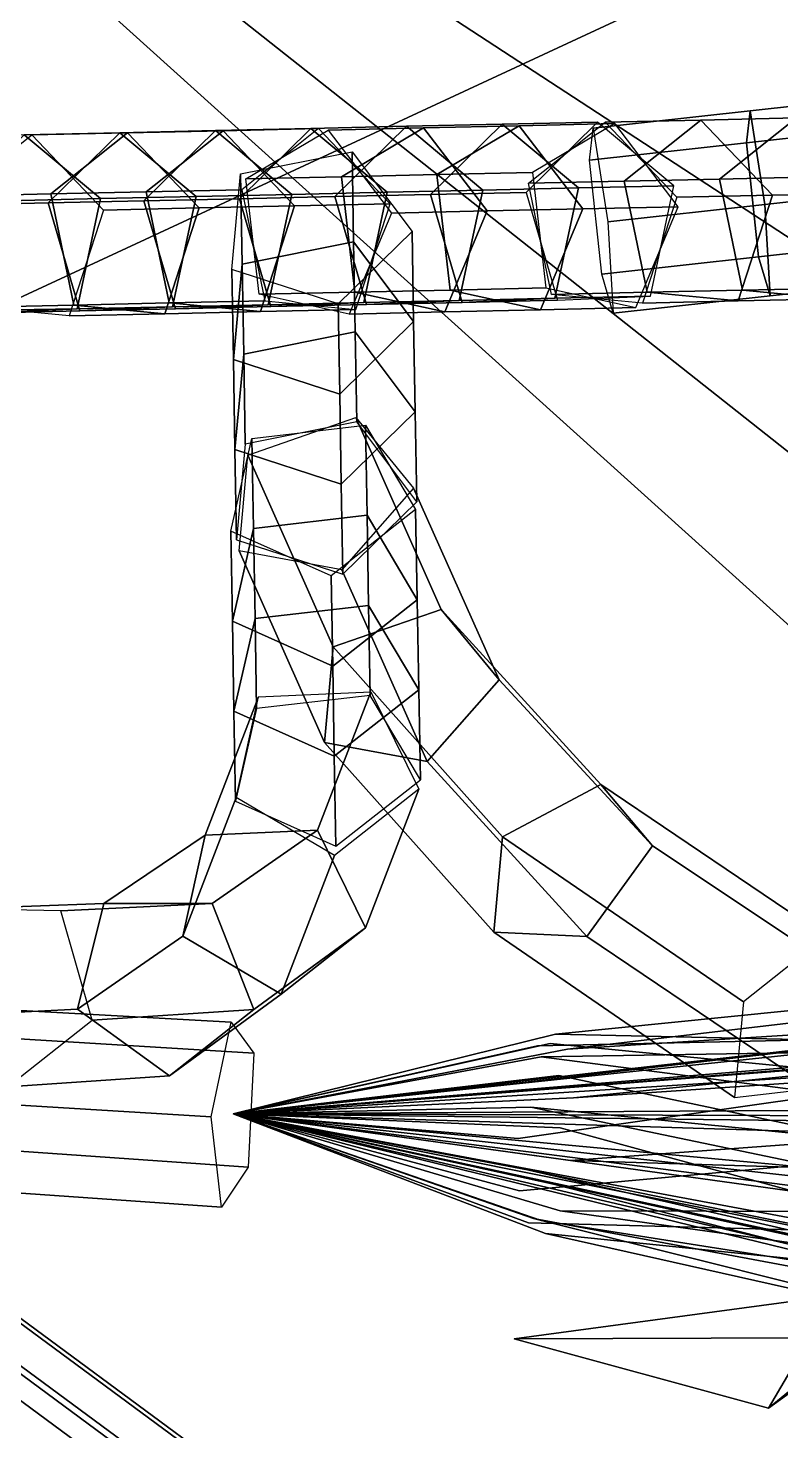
# Model space of a CAD drawing. Header units: metres. Extents: x -544 to 542, y -646 to 594.
# Drawn here: x 76.22 to 97.67, y -162.81 to -122.81 of the extents above; entities that cross this region are included whole.
import ezdxf

# ---------------------------------------------------------------- set-up
doc = ezdxf.new("R2010")
doc.units = ezdxf.units.M

msp = doc.modelspace()

# ---------------------------------------------------------------- linework, layer by layer
at = {"layer": 'Newplan_1InfInt', "color": 3}
for points in [[(96.7941, -125.168, 213.9276), (101.265, -124.6745, 214.2249), (101.1576, -125.5898, 217.3582), (96.6868, -126.0832, 217.061)], [(97.2108, -127.8384, 212.0939), (101.6816, -127.345, 212.3912), (101.265, -124.6745, 214.2249), (96.7941, -125.168, 213.9276)], [(92.3233, -125.6614, 213.6304), (96.7941, -125.168, 213.9276), (96.6868, -126.0832, 217.061), (92.216, -126.5766, 216.7637)], [(92.74, -128.3318, 211.7967), (97.2108, -127.8384, 212.0939), (96.7941, -125.168, 213.9276), (92.3233, -125.6614, 213.6304)], [(84.2784, -125.67, 203.8315), (87.00162, -125.6093, 207.4232), (84.9635, -127.6143, 209.0023), (82.2403, -127.675, 205.4106)], [(86.4548, -127.4888, 202.2121), (89.178, -127.4281, 205.8038), (87.00162, -125.6093, 207.4232), (84.2784, -125.67, 203.8315)], [(87.00162, -125.6093, 207.4232), (89.7247, -125.5486, 211.0149), (87.6867, -127.5536, 212.594), (84.9635, -127.6143, 209.0023)], [(87.4903, -125.6555, 207.0534), (90.2134, -125.5948, 210.6451), (87.8702, -126.9863, 212.4452), (85.147, -127.047, 208.8535)], [(89.178, -127.4281, 205.8038), (91.9011, -127.3674, 209.3955), (89.7247, -125.5486, 211.0149), (87.00162, -125.6093, 207.4232)], [(89.301, -128.0244, 205.7206), (92.02425, -127.9637, 209.3123), (90.2134, -125.5948, 210.6451), (87.4903, -125.6555, 207.0534)], [(89.7247, -125.5486, 211.0149), (92.4479, -125.4879, 214.6066), (90.4098, -127.4929, 216.1857), (87.6867, -127.5536, 212.594)], [(90.2134, -125.5948, 210.6451), (92.9366, -125.5341, 214.2368), (90.5934, -126.9256, 216.0369), (87.8702, -126.9863, 212.4452)], [(91.9011, -127.3674, 209.3955), (94.6243, -127.3067, 212.9872), (92.4479, -125.4879, 214.6066), (89.7247, -125.5486, 211.0149)], [(92.02425, -127.9637, 209.3123), (94.7474, -127.903, 212.904), (92.9366, -125.5341, 214.2368), (90.2134, -125.5948, 210.6451)], [(92.6659, -125.4917, 214.4413), (95.3891, -125.431, 218.0331), (93.2022, -127.1737, 219.7206), (90.479, -127.2344, 216.1289)], [(94.7056, -127.634, 212.9311), (97.4288, -127.5733, 216.5228), (95.3891, -125.431, 218.0331), (92.6659, -125.4917, 214.4413)], [(95.3891, -125.431, 218.0331), (98.1123, -125.3703, 221.6248), (95.9253, -127.113, 223.3123), (93.2022, -127.1737, 219.7206)], [(97.4288, -127.5733, 216.5228), (100.152, -127.5126, 220.1145), (98.1123, -125.3703, 221.6248), (95.3891, -125.431, 218.0331)], [(98.1123, -125.3703, 221.6248), (100.8355, -125.3096, 225.2165), (98.6485, -127.0523, 226.904), (95.9253, -127.113, 223.3123)], [(96.6868, -126.0832, 217.061), (101.1576, -125.5898, 217.3582), (101.5069, -128.8344, 217.4903), (97.03616, -129.3279, 217.1931)], [(76.1089, -125.8521, 193.0563), (78.8321, -125.7914, 196.648), (76.794, -127.7964, 198.2272), (74.07088, -127.8571, 194.6355)], [(76.3269, -125.8559, 192.8911), (79.05013, -125.7952, 196.4828), (76.8632, -127.5378, 198.1703), (74.14, -127.5985, 194.5786)], [(78.2853, -127.6709, 191.437), (81.00852, -127.6102, 195.0287), (78.8321, -125.7914, 196.648), (76.1089, -125.8521, 193.0563)], [(78.3666, -127.9982, 191.3808), (81.08984, -127.9375, 194.9725), (79.05013, -125.7952, 196.4828), (76.3269, -125.8559, 192.8911)], [(78.8321, -125.7914, 196.648), (81.5552, -125.7307, 200.2397), (79.5172, -127.7357, 201.8189), (76.794, -127.7964, 198.2272)], [(79.05013, -125.7952, 196.4828), (81.7732, -125.7345, 200.0745), (79.5863, -127.4771, 201.7621), (76.8632, -127.5378, 198.1703)], [(81.00852, -127.6102, 195.0287), (83.7316, -127.5495, 198.6204), (81.5552, -125.7307, 200.2397), (78.8321, -125.7914, 196.648)], [(81.08984, -127.9375, 194.9725), (83.813, -127.8768, 198.5643), (81.7732, -125.7345, 200.0745), (79.05013, -125.7952, 196.4828)], [(81.5552, -125.7307, 200.2397), (84.2784, -125.67, 203.8315), (82.2403, -127.675, 205.4106), (79.5172, -127.7357, 201.8189)], [(81.7732, -125.7345, 200.0745), (84.4964, -125.6738, 203.6662), (82.3095, -127.4165, 205.3538), (79.5863, -127.4771, 201.7621)], [(83.7316, -127.5495, 198.6204), (86.4548, -127.4888, 202.2121), (84.2784, -125.67, 203.8315), (81.5552, -125.7307, 200.2397)], [(83.813, -127.8768, 198.5643), (86.5361, -127.8161, 202.156), (84.4964, -125.6738, 203.6662), (81.7732, -125.7345, 200.0745)], [(84.7671, -125.7162, 203.4617), (87.4903, -125.6555, 207.0534), (85.147, -127.047, 208.8535), (82.4239, -127.1077, 205.2618)], [(86.5779, -128.0851, 202.1289), (89.301, -128.0244, 205.7206), (87.4903, -125.6555, 207.0534), (84.7671, -125.7162, 203.4617)], [(85.4494, -126.3342, 205.2599), (85.4948, -128.9025, 208.9642), (82.3162, -129.5373, 208.5629), (82.2709, -126.9691, 204.8586)], [(87.1589, -128.6114, 203.6602), (87.2043, -131.1797, 207.3644), (85.4948, -128.9025, 208.9642), (85.4494, -126.3342, 205.2599)], [(92.216, -126.5766, 216.7637), (96.6868, -126.0832, 217.061), (97.03616, -129.3279, 217.1931), (92.5653, -129.8213, 216.8958)], [(82.2709, -126.9691, 204.8586), (82.3162, -129.5373, 208.5629), (82.06747, -132.2605, 206.6779), (82.02213, -129.6923, 202.9736)], [(82.4239, -127.1077, 205.2618), (85.147, -127.047, 208.8535), (85.5257, -130.3385, 208.6221), (82.8025, -130.3992, 205.0304)], [(85.147, -127.047, 208.8535), (87.8702, -126.9863, 212.4452), (88.2489, -130.2778, 212.2138), (85.5257, -130.3385, 208.6221)], [(87.8702, -126.9863, 212.4452), (90.5934, -126.9256, 216.0369), (90.972, -130.2171, 215.8055), (88.2489, -130.2778, 212.2138)], [(90.479, -127.2344, 216.1289), (93.2022, -127.1737, 219.7206), (93.8562, -130.3428, 219.2783), (91.133, -130.4035, 215.6866)], [(93.2022, -127.1737, 219.7206), (95.9253, -127.113, 223.3123), (96.5793, -130.2822, 222.87), (93.8562, -130.3428, 219.2783)], [(95.9253, -127.113, 223.3123), (98.6485, -127.0523, 226.904), (99.3025, -130.2215, 226.4617), (96.5793, -130.2822, 222.87)], [(74.14, -127.5985, 194.5786), (76.8632, -127.5378, 198.1703), (77.5172, -130.707, 197.7281), (74.794, -130.7677, 194.1364)], [(76.8632, -127.5378, 198.1703), (79.5863, -127.4771, 201.7621), (80.2403, -130.6463, 201.3198), (77.5172, -130.707, 197.7281)], [(77.6126, -130.817, 192.0001), (80.3358, -130.7563, 195.5918), (81.00852, -127.6102, 195.0287), (78.2853, -127.6709, 191.437)], [(79.5863, -127.4771, 201.7621), (82.3095, -127.4165, 205.3538), (82.9635, -130.5856, 204.9115), (80.2403, -130.6463, 201.3198)], [(80.3358, -130.7563, 195.5918), (83.05901, -130.6956, 199.1835), (83.7316, -127.5495, 198.6204), (81.00852, -127.6102, 195.0287)], [(83.05901, -130.6956, 199.1835), (85.7821, -130.6349, 202.7753), (86.4548, -127.4888, 202.2121), (83.7316, -127.5495, 198.6204)], [(84.9635, -127.6143, 209.0023), (87.6867, -127.5536, 212.594), (88.5845, -130.6302, 211.9653), (85.8613, -130.6909, 208.3736)], [(85.7821, -130.6349, 202.7753), (88.5053, -130.5742, 206.367), (89.178, -127.4281, 205.8038), (86.4548, -127.4888, 202.2121)], [(87.6867, -127.5536, 212.594), (90.4098, -127.4929, 216.1857), (91.3076, -130.5695, 215.557), (88.5845, -130.6302, 211.9653)], [(88.5053, -130.5742, 206.367), (91.2285, -130.5135, 209.9587), (91.9011, -127.3674, 209.3955), (89.178, -127.4281, 205.8038)], [(91.2285, -130.5135, 209.9587), (93.9516, -130.4528, 213.5504), (94.6243, -127.3067, 212.9872), (91.9011, -127.3674, 209.3955)], [(93.7302, -130.6492, 213.7216), (96.4534, -130.5885, 217.3133), (97.4288, -127.5733, 216.5228), (94.7056, -127.634, 212.9311)], [(96.4534, -130.5885, 217.3133), (99.1766, -130.5278, 220.905), (100.152, -127.5126, 220.1145), (97.4288, -127.5733, 216.5228)], [(97.3626, -130.4482, 214.1426), (101.8334, -129.9548, 214.4398), (101.6816, -127.345, 212.3912), (97.2108, -127.8384, 212.0939)], [(74.07088, -127.8571, 194.6355), (76.794, -127.7964, 198.2272), (77.6918, -130.873, 197.5985), (74.9686, -130.9337, 194.0068)], [(76.794, -127.7964, 198.2272), (79.5172, -127.7357, 201.8189), (80.415, -130.8123, 201.1902), (77.6918, -130.873, 197.5985)], [(77.3912, -131.0134, 192.1713), (80.1144, -130.9527, 195.763), (81.08984, -127.9375, 194.9725), (78.3666, -127.9982, 191.3808)], [(79.5172, -127.7357, 201.8189), (82.2403, -127.675, 205.4106), (83.1381, -130.7516, 204.7819), (80.415, -130.8123, 201.1902)], [(80.1144, -130.9527, 195.763), (82.8376, -130.892, 199.3547), (83.813, -127.8768, 198.5643), (81.08984, -127.9375, 194.9725)], [(82.2403, -127.675, 205.4106), (84.9635, -127.6143, 209.0023), (85.8613, -130.6909, 208.3736), (83.1381, -130.7516, 204.7819)], [(82.8376, -130.892, 199.3547), (85.5607, -130.8313, 202.9464), (86.5361, -127.8161, 202.156), (83.813, -127.8768, 198.5643)], [(88.09386, -130.9021, 206.6845), (90.817, -130.8414, 210.2762), (92.02425, -127.9637, 209.3123), (89.301, -128.0244, 205.7206)], [(90.817, -130.8414, 210.2762), (93.5402, -130.7807, 213.8679), (94.7474, -127.903, 212.904), (92.02425, -127.9637, 209.3123)], [(92.8918, -130.9416, 213.8454), (97.3626, -130.4482, 214.1426), (97.2108, -127.8384, 212.0939), (92.74, -128.3318, 211.7967)], [(85.3707, -130.9628, 203.0928), (88.09386, -130.9021, 206.6845), (89.301, -128.0244, 205.7206), (86.5779, -128.0851, 202.1289)], [(85.0529, -130.6749, 202.2553), (85.09824, -133.2431, 205.9596), (87.2043, -131.1797, 207.3644), (87.1589, -128.6114, 203.6602)], [(85.4948, -128.9025, 208.9642), (85.5401, -131.4707, 212.6685), (82.3615, -132.1056, 212.2672), (82.3162, -129.5373, 208.5629)], [(87.2043, -131.1797, 207.3644), (87.2496, -133.7479, 211.0687), (85.5401, -131.4707, 212.6685), (85.4948, -128.9025, 208.9642)], [(97.03616, -129.3279, 217.1931), (101.5069, -128.8344, 217.4903), (101.8334, -129.9548, 214.4398), (97.3626, -130.4482, 214.1426)], [(82.3162, -129.5373, 208.5629), (82.3615, -132.1056, 212.2672), (82.1128, -134.8288, 210.3822), (82.06747, -132.2605, 206.6779)], [(92.5653, -129.8213, 216.8958), (97.03616, -129.3279, 217.1931), (97.3626, -130.4482, 214.1426), (92.8918, -130.9416, 213.8454)], [(82.02213, -129.6923, 202.9736), (82.06747, -132.2605, 206.6779), (85.09824, -133.2431, 205.9596), (85.0529, -130.6749, 202.2553)], [(82.8025, -130.3992, 205.0304), (85.5257, -130.3385, 208.6221), (88.09386, -130.9021, 206.6845), (85.3707, -130.9628, 203.0928)], [(85.5257, -130.3385, 208.6221), (88.2489, -130.2778, 212.2138), (90.817, -130.8414, 210.2762), (88.09386, -130.9021, 206.6845)], [(88.2489, -130.2778, 212.2138), (90.972, -130.2171, 215.8055), (93.5402, -130.7807, 213.8679), (90.817, -130.8414, 210.2762)], [(91.133, -130.4035, 215.6866), (93.8562, -130.3428, 219.2783), (96.4534, -130.5885, 217.3133), (93.7302, -130.6492, 213.7216)], [(93.8562, -130.3428, 219.2783), (96.5793, -130.2822, 222.87), (99.1766, -130.5278, 220.905), (96.4534, -130.5885, 217.3133)], [(96.5793, -130.2822, 222.87), (99.3025, -130.2215, 226.4617), (101.8998, -130.4671, 224.4967), (99.1766, -130.5278, 220.905)], [(74.794, -130.7677, 194.1364), (77.5172, -130.707, 197.7281), (80.1144, -130.9527, 195.763), (77.3912, -131.0134, 192.1713)], [(74.9686, -130.9337, 194.0068), (77.6918, -130.873, 197.5985), (80.3358, -130.7563, 195.5918), (77.6126, -130.817, 192.0001)], [(77.5172, -130.707, 197.7281), (80.2403, -130.6463, 201.3198), (82.8376, -130.892, 199.3547), (80.1144, -130.9527, 195.763)], [(77.6918, -130.873, 197.5985), (80.415, -130.8123, 201.1902), (83.05901, -130.6956, 199.1835), (80.3358, -130.7563, 195.5918)], [(80.2403, -130.6463, 201.3198), (82.9635, -130.5856, 204.9115), (85.5607, -130.8313, 202.9464), (82.8376, -130.892, 199.3547)], [(80.415, -130.8123, 201.1902), (83.1381, -130.7516, 204.7819), (85.7821, -130.6349, 202.7753), (83.05901, -130.6956, 199.1835)], [(83.1381, -130.7516, 204.7819), (85.8613, -130.6909, 208.3736), (88.5053, -130.5742, 206.367), (85.7821, -130.6349, 202.7753)], [(85.8613, -130.6909, 208.3736), (88.5845, -130.6302, 211.9653), (91.2285, -130.5135, 209.9587), (88.5053, -130.5742, 206.367)], [(88.5845, -130.6302, 211.9653), (91.3076, -130.5695, 215.557), (93.9516, -130.4528, 213.5504), (91.2285, -130.5135, 209.9587)], [(85.09824, -133.2431, 205.9596), (85.1435, -135.8114, 209.6638), (87.2496, -133.7479, 211.0687), (87.2043, -131.1797, 207.3644)], [(85.5401, -131.4707, 212.6685), (85.5854, -134.0389, 216.3728), (82.4069, -134.6738, 215.9715), (82.3615, -132.1056, 212.2672)], [(87.2496, -133.7479, 211.0687), (87.2949, -136.3161, 214.773), (85.5854, -134.0389, 216.3728), (85.5401, -131.4707, 212.6685)], [(82.06747, -132.2605, 206.6779), (82.1128, -134.8288, 210.3822), (85.1435, -135.8114, 209.6638), (85.09824, -133.2431, 205.9596)], [(82.3615, -132.1056, 212.2672), (82.4069, -134.6738, 215.9715), (82.1581, -137.397, 214.0865), (82.1128, -134.8288, 210.3822)], [(85.1435, -135.8114, 209.6638), (85.1889, -138.3796, 213.3681), (87.2949, -136.3161, 214.773), (87.2496, -133.7479, 211.0687)], [(85.8326, -134.1339, 216.3039), (85.8779, -136.7022, 220.0082), (82.6411, -137.0783, 219.787), (82.5958, -134.5101, 216.0827)], [(87.2611, -136.5394, 214.6186), (87.3064, -139.1077, 218.3229), (85.8779, -136.7022, 220.0082), (85.8326, -134.1339, 216.3039)], [(82.5958, -134.5101, 216.0827), (82.6411, -137.0783, 219.787), (82.03902, -139.7198, 217.9629), (81.9936, -137.1516, 214.2587)], [(82.1128, -134.8288, 210.3822), (82.1581, -137.397, 214.0865), (85.1889, -138.3796, 213.3681), (85.1435, -135.8114, 209.6638)], [(85.8779, -136.7022, 220.0082), (85.9232, -139.2704, 223.7124), (82.6864, -139.6466, 223.4913), (82.6411, -137.0783, 219.787)], [(84.8527, -138.4326, 213.3355), (84.898, -141.0009, 217.0398), (87.3064, -139.1077, 218.3229), (87.2611, -136.5394, 214.6186)], [(87.3064, -139.1077, 218.3229), (87.3517, -141.6759, 222.0272), (85.9232, -139.2704, 223.7124), (85.8779, -136.7022, 220.0082)], [(81.9936, -137.1516, 214.2587), (82.03902, -139.7198, 217.9629), (84.898, -141.0009, 217.0398), (84.8527, -138.4326, 213.3355)], [(82.6411, -137.0783, 219.787), (82.6864, -139.6466, 223.4913), (82.08436, -142.2881, 221.6672), (82.03902, -139.7198, 217.9629)], [(84.898, -141.0009, 217.0398), (84.9434, -143.5691, 220.7441), (87.3517, -141.6759, 222.0272), (87.3064, -139.1077, 218.3229)], [(85.9232, -139.2704, 223.7124), (85.9686, -141.8386, 227.4167), (82.7318, -142.2148, 227.1955), (82.6864, -139.6466, 223.4913)], [(87.3517, -141.6759, 222.0272), (87.3971, -144.2441, 225.7315), (85.9686, -141.8386, 227.4167), (85.9232, -139.2704, 223.7124)], [(82.03902, -139.7198, 217.9629), (82.08436, -142.2881, 221.6672), (84.9434, -143.5691, 220.7441), (84.898, -141.0009, 217.0398)], [(82.6864, -139.6466, 223.4913), (82.7318, -142.2148, 227.1955), (82.1296, -144.8563, 225.3715), (82.08436, -142.2881, 221.6672)], [(84.9434, -143.5691, 220.7441), (84.9887, -146.1373, 224.4484), (87.3971, -144.2441, 225.7315), (87.3517, -141.6759, 222.0272)], [(82.08436, -142.2881, 221.6672), (82.1296, -144.8563, 225.3715), (84.9887, -146.1373, 224.4484), (84.9434, -143.5691, 220.7441)]]:
    msp.add_3dface(points, dxfattribs=at)
at = {"layer": 'Newplan_1Pdcel', "color": 3}
for points in [[(85.5572, -133.9164, 216.1995), (87.9917, -139.3859, 223.7798), (84.9138, -140.457, 223.9955), (82.4793, -134.9875, 216.4152)], [(87.2048, -135.9256, 214.2206), (89.6394, -141.3951, 221.801), (87.9917, -139.3859, 223.7798), (85.5572, -133.9164, 216.1995)], [(82.4793, -134.9875, 216.4152), (84.9138, -140.457, 223.9955), (84.665, -143.1802, 222.1105), (82.2305, -137.7107, 214.5302)], [(85.1606, -138.2571, 213.1949), (87.5952, -143.7266, 220.7752), (89.6394, -141.3951, 221.801), (87.2048, -135.9256, 214.2206)], [(82.2305, -137.7107, 214.5302), (84.665, -143.1802, 222.1105), (87.5952, -143.7266, 220.7752), (85.1606, -138.2571, 213.1949)], [(87.9917, -139.3859, 223.7798), (92.539, -144.3757, 230.3882), (89.7418, -145.8673, 231.1744), (84.9138, -140.457, 223.9955)], [(89.6394, -141.3951, 221.801), (94.01416, -146.1264, 228.0588), (92.539, -144.3757, 230.3882), (87.9917, -139.3859, 223.7798)], [(84.9138, -140.457, 223.9955), (89.7418, -145.8673, 231.1744), (89.493, -148.5905, 229.2894), (84.665, -143.1802, 222.1105)], [(87.5952, -143.7266, 220.7752), (92.1424, -148.7164, 227.3836), (94.01416, -146.1264, 228.0588), (89.6394, -141.3951, 221.801)], [(82.7825, -141.8783, 226.6039), (81.2607, -145.8273, 235.2869), (80.6238, -148.6998, 233.8689), (82.1456, -144.7508, 225.1859)], [(85.9845, -141.7331, 227.2312), (84.4627, -145.6821, 235.9142), (81.2607, -145.8273, 235.2869), (82.7825, -141.8783, 226.6039)], [(87.3563, -144.5144, 226.2067), (85.8346, -148.4634, 234.8897), (84.4627, -145.6821, 235.9142), (85.9845, -141.7331, 227.2312)], [(84.665, -143.1802, 222.1105), (89.493, -148.5905, 229.2894), (92.1424, -148.7164, 227.3836), (87.5952, -143.7266, 220.7752)], [(92.539, -144.3757, 230.3882), (98.9546, -148.7091, 235.8018), (96.6013, -150.5803, 237.0777), (89.7418, -145.8673, 231.1744)], [(94.01416, -146.1264, 228.0588), (100.157, -150.2266, 233.1715), (98.9546, -148.7091, 235.8018), (92.539, -144.3757, 230.3882)], [(82.1456, -144.7508, 225.1859), (80.6238, -148.6998, 233.8689), (83.4262, -150.3566, 233.6066), (84.948, -146.4076, 224.9236)], [(84.948, -146.4076, 224.9236), (83.4262, -150.3566, 233.6066), (85.8346, -148.4634, 234.8897), (87.3563, -144.5144, 226.2067)], [(81.2607, -145.8273, 235.2869), (78.3739, -147.7678, 243.5686), (77.6253, -150.7894, 242.5803), (80.6238, -148.6998, 233.8689)], [(84.4627, -145.6821, 235.9142), (81.4642, -147.7718, 244.6255), (78.3739, -147.7678, 243.5686), (81.2607, -145.8273, 235.2869)], [(85.8346, -148.4634, 234.8897), (82.6544, -150.7958, 244.3004), (81.4642, -147.7718, 244.6255), (84.4627, -145.6821, 235.9142)], [(89.7418, -145.8673, 231.1744), (96.6013, -150.5803, 237.0777), (96.3525, -153.3035, 235.1927), (89.493, -148.5905, 229.2894)], [(92.1424, -148.7164, 227.3836), (98.558, -153.0498, 232.7972), (100.157, -150.2266, 233.1715), (94.01416, -146.1264, 228.0588)], [(78.3739, -147.7678, 243.5686), (74.2445, -147.92, 251.5441), (73.314, -151.0001, 250.9835), (77.6253, -150.7894, 242.5803)], [(81.4642, -147.7718, 244.6255), (77.1529, -147.9825, 253.0287), (74.2445, -147.92, 251.5441), (78.3739, -147.7678, 243.5686)], [(82.6544, -150.7958, 244.3004), (78.04719, -151.1018, 253.3996), (77.1529, -147.9825, 253.0287), (81.4642, -147.7718, 244.6255)], [(80.6238, -148.6998, 233.8689), (77.6253, -150.7894, 242.5803), (80.246, -152.689, 243.0173), (83.4262, -150.3566, 233.6066)], [(83.4262, -150.3566, 233.6066), (80.246, -152.689, 243.0173), (82.6544, -150.7958, 244.3004), (85.8346, -148.4634, 234.8897)], [(89.493, -148.5905, 229.2894), (96.3525, -153.3035, 235.1927), (98.558, -153.0498, 232.7972), (92.1424, -148.7164, 227.3836)], [(72.2451, -153.2957, 74.9936), (81.4387, -153.8556, 72.8933), (82.007, -151.1526, 74.6364), (73.267, -150.6752, 76.6538)], [(73.267, -150.6752, 76.6538), (82.007, -151.1526, 74.6364), (82.6509, -152.035, 77.7144), (73.4574, -151.4751, 79.8147)], [(77.6253, -150.7894, 242.5803), (73.314, -151.0001, 250.9835), (75.6387, -152.9949, 252.1165), (80.246, -152.689, 243.0173)], [(80.246, -152.689, 243.0173), (75.6387, -152.9949, 252.1165), (78.04719, -151.1018, 253.3996), (82.6544, -150.7958, 244.3004)], [(73.4574, -151.4751, 79.8147), (82.6509, -152.035, 77.7144), (82.4867, -155.2915, 77.9023), (72.555, -154.5974, 80.1375)], [(71.7945, -155.7395, 77.113), (81.7261, -156.4337, 74.8778), (81.4387, -153.8556, 72.8933), (72.2451, -153.2957, 74.9936)], [(72.555, -154.5974, 80.1375), (82.4867, -155.2915, 77.9023), (81.7261, -156.4337, 74.8778), (71.7945, -155.7395, 77.113)]]:
    msp.add_3dface(points, dxfattribs=at)
at = {"layer": 'Newplan_1Pdncle', "color": 3}
for points in [[(62.8916, -128.0582, 171.131), (78.2853, -127.6709, 191.437), (76.1089, -125.8521, 193.0563), (61.08134, -126.3278, 173.2276)], [(61.6233, -131.0603, 170.9177), (77.6126, -130.817, 192.0001), (78.2853, -127.6709, 191.437), (62.8916, -128.0582, 171.131)], [(58.9793, -131.1771, 172.9243), (74.9686, -130.9337, 194.0068), (77.6126, -130.817, 192.0001), (61.6233, -131.0603, 170.9177)]]:
    msp.add_3dface(points, dxfattribs=at)
at = {"layer": 'Newplan_FruitR', "color": 3}
for points in [[(91.2469, -151.4934, 73.3718), (111.0841, -149.5002, 67.0657), (110.6134, -151.9262, 65.6745)], [(91.2469, -151.4934, 73.3718), (110.6134, -151.9262, 65.6745), (111.0841, -149.5002, 67.0657)], [(91.5905, -151.9296, 75.00463), (111.9412, -149.5267, 70.8414), (111.2967, -150.6705, 68.3277)], [(91.5905, -151.9296, 75.00463), (111.2967, -150.6705, 68.3277), (111.9412, -149.5267, 70.8414)], [(111.7455, -150.3968, 68.7249), (82.06215, -153.7646, 75.6089), (111.9412, -151.2767, 71.3305)], [(111.7455, -150.3968, 68.7249), (111.9412, -151.2767, 71.3305), (82.06215, -153.7646, 75.6089)], [(82.06215, -153.7646, 75.6089), (111.7455, -150.3968, 68.7249), (90.3795, -152.8646, 71.4407)], [(82.06215, -153.7646, 75.6089), (90.3795, -152.8646, 71.4407), (111.7455, -150.3968, 68.7249)], [(91.5905, -151.9296, 75.00463), (111.2967, -150.6705, 68.3277), (82.06215, -153.7646, 75.6089)], [(91.5905, -151.9296, 75.00463), (82.06215, -153.7646, 75.6089), (111.2967, -150.6705, 68.3277)], [(110.9911, -151.5042, 65.7175), (82.06215, -153.7646, 75.6089), (111.2967, -150.6705, 68.3277)], [(110.9911, -151.5042, 65.7175), (111.2967, -150.6705, 68.3277), (82.06215, -153.7646, 75.6089)], [(91.7596, -153.31, 76.1337), (111.9412, -151.2767, 71.3305), (82.06215, -153.7646, 75.6089)], [(91.7596, -153.31, 76.1337), (82.06215, -153.7646, 75.6089), (111.9412, -151.2767, 71.3305)], [(112.3867, -151.3504, 71.8103), (82.06215, -153.7646, 75.6089), (112.2682, -153.5895, 73.4146)], [(112.3867, -151.3504, 71.8103), (112.2682, -153.5895, 73.4146), (82.06215, -153.7646, 75.6089)], [(82.06215, -153.7646, 75.6089), (112.3867, -151.3504, 71.8103), (90.7313, -151.8311, 72.6989)], [(82.06215, -153.7646, 75.6089), (90.7313, -151.8311, 72.6989), (112.3867, -151.3504, 71.8103)], [(91.2469, -151.4934, 73.3718), (110.6134, -151.9262, 65.6745), (82.06215, -153.7646, 75.6089)], [(91.2469, -151.4934, 73.3718), (82.06215, -153.7646, 75.6089), (110.6134, -151.9262, 65.6745)], [(82.06215, -153.7646, 75.6089), (110.9911, -151.5042, 65.7175), (90.1868, -154.4706, 71.04239)], [(82.06215, -153.7646, 75.6089), (90.1868, -154.4706, 71.04239), (110.9911, -151.5042, 65.7175)], [(91.7596, -153.31, 76.1337), (112.517, -151.9003, 74.03643), (111.9412, -151.2767, 71.3305)], [(91.7596, -153.31, 76.1337), (111.9412, -151.2767, 71.3305), (112.517, -151.9003, 74.03643)], [(82.06215, -153.7646, 75.6089), (112.6602, -153.868, 73.7168), (91.09106, -151.7591, 74.2602)], [(82.06215, -153.7646, 75.6089), (91.09106, -151.7591, 74.2602), (112.6602, -153.868, 73.7168)], [(110.4358, -154.1132, 64.00507), (82.06215, -153.7646, 75.6089), (110.6134, -151.9262, 65.6745)], [(110.4358, -154.1132, 64.00507), (110.6134, -151.9262, 65.6745), (82.06215, -153.7646, 75.6089)], [(90.8374, -152.1394, 71.752), (110.2169, -151.8292, 63.9038), (110.1075, -154.6464, 64.2102)], [(90.8374, -152.1394, 71.752), (110.1075, -154.6464, 64.2102), (110.2169, -151.8292, 63.9038)], [(90.8374, -152.1394, 71.752), (110.1075, -154.6464, 64.2102), (82.06215, -153.7646, 75.6089)], [(90.8374, -152.1394, 71.752), (82.06215, -153.7646, 75.6089), (110.1075, -154.6464, 64.2102)], [(82.06215, -153.7646, 75.6089), (112.4797, -157.1532, 73.8411), (91.3447, -152.6715, 75.6307)], [(82.06215, -153.7646, 75.6089), (91.3447, -152.6715, 75.6307), (112.4797, -157.1532, 73.8411)], [(90.542, -153.5836, 70.857), (110.0012, -157.6358, 64.5784), (82.06215, -153.7646, 75.6089)], [(90.542, -153.5836, 70.857), (82.06215, -153.7646, 75.6089), (110.0012, -157.6358, 64.5784)], [(91.6718, -155.0955, 76.2465), (112.2682, -153.5895, 73.4146), (82.06215, -153.7646, 75.6089)], [(91.6718, -155.0955, 76.2465), (82.06215, -153.7646, 75.6089), (112.2682, -153.5895, 73.4146)], [(90.542, -153.5836, 70.857), (109.7207, -155.4903, 62.7453), (110.0012, -157.6358, 64.5784)], [(90.542, -153.5836, 70.857), (110.0012, -157.6358, 64.5784), (109.7207, -155.4903, 62.7453)], [(91.6718, -155.0955, 76.2465), (112.5487, -155.735, 75.2477), (112.2682, -153.5895, 73.4146)], [(91.6718, -155.0955, 76.2465), (112.2682, -153.5895, 73.4146), (112.5487, -155.735, 75.2477)], [(110.2552, -157.3983, 64.1293), (82.06215, -153.7646, 75.6089), (110.1075, -154.6464, 64.2102)], [(110.2552, -157.3983, 64.1293), (110.1075, -154.6464, 64.2102), (82.06215, -153.7646, 75.6089)], [(82.06215, -153.7646, 75.6089), (110.2552, -157.3983, 64.1293), (90.4767, -156.8789, 72.9902)], [(82.06215, -153.7646, 75.6089), (90.4767, -156.8789, 72.9902), (110.2552, -157.3983, 64.1293)], [(82.06215, -153.7646, 75.6089), (110.4358, -154.1132, 64.00507), (90.223, -155.9665, 71.6197)], [(82.06215, -153.7646, 75.6089), (90.223, -155.9665, 71.6197), (110.4358, -154.1132, 64.00507)], [(91.3764, -156.5397, 75.3514), (112.1619, -156.5789, 73.7828), (82.06215, -153.7646, 75.6089)], [(91.3764, -156.5397, 75.3514), (82.06215, -153.7646, 75.6089), (112.1619, -156.5789, 73.7828)], [(112.6602, -153.868, 73.7168), (82.06215, -153.7646, 75.6089), (112.1619, -156.5789, 73.7828)], [(112.6602, -153.868, 73.7168), (112.1619, -156.5789, 73.7828), (82.06215, -153.7646, 75.6089)], [(90.9669, -157.1857, 73.7316), (111.6559, -159.2991, 72.3186), (82.06215, -153.7646, 75.6089)], [(90.9669, -157.1857, 73.7316), (82.06215, -153.7646, 75.6089), (111.6559, -159.2991, 72.3186)], [(112.4797, -157.1532, 73.8411), (82.06215, -153.7646, 75.6089), (111.6559, -159.2991, 72.3186)], [(112.4797, -157.1532, 73.8411), (111.6559, -159.2991, 72.3186), (82.06215, -153.7646, 75.6089)], [(90.6233, -156.7495, 72.09892), (110.9726, -160.5547, 69.6653), (82.06215, -153.7646, 75.6089)], [(90.6233, -156.7495, 72.09892), (82.06215, -153.7646, 75.6089), (110.9726, -160.5547, 69.6653)], [(111.9243, -159.7622, 72.1286), (82.06215, -153.7646, 75.6089), (110.9726, -160.5547, 69.6653)], [(111.9243, -159.7622, 72.1286), (110.9726, -160.5547, 69.6653), (82.06215, -153.7646, 75.6089)], [(82.06215, -153.7646, 75.6089), (111.9243, -159.7622, 72.1286), (91.381, -154.1674, 76.2081)], [(82.06215, -153.7646, 75.6089), (91.381, -154.1674, 76.2081), (111.9243, -159.7622, 72.1286)], [(90.4542, -155.3691, 70.9698), (110.3282, -159.9485, 66.6625), (82.06215, -153.7646, 75.6089)], [(90.4542, -155.3691, 70.9698), (82.06215, -153.7646, 75.6089), (110.3282, -159.9485, 66.6625)], [(111.1699, -160.8696, 69.1211), (82.06215, -153.7646, 75.6089), (110.3282, -159.9485, 66.6625)], [(111.1699, -160.8696, 69.1211), (110.3282, -159.9485, 66.6625), (82.06215, -153.7646, 75.6089)], [(82.06215, -153.7646, 75.6089), (111.1699, -160.8696, 69.1211), (91.1883, -155.7734, 75.8097)], [(82.06215, -153.7646, 75.6089), (91.1883, -155.7734, 75.8097), (111.1699, -160.8696, 69.1211)], [(110.5288, -159.916, 66.0358), (82.06215, -153.7646, 75.6089), (110.0012, -157.6358, 64.5784)], [(110.5288, -159.916, 66.0358), (110.0012, -157.6358, 64.5784), (82.06215, -153.7646, 75.6089)], [(82.06215, -153.7646, 75.6089), (110.5288, -159.916, 66.0358), (90.8364, -156.807, 74.5515)], [(82.06215, -153.7646, 75.6089), (90.8364, -156.807, 74.5515), (110.5288, -159.916, 66.0358)], [(105.3714, -156.3345, 280.7516), (97.3179, -162.1609, 298.9958), (107.3524, -153.9675, 281.894)], [(105.3714, -156.3345, 280.7516), (107.3524, -153.9675, 281.894), (97.3179, -162.1609, 298.9958)], [(107.3524, -153.9675, 281.894), (97.3179, -162.1609, 298.9958), (98.4962, -160.1608, 300.4719)], [(107.3524, -153.9675, 281.894), (98.4962, -160.1608, 300.4719), (97.3179, -162.1609, 298.9958)], [(90.4542, -155.3691, 70.9698), (109.7524, -159.325, 63.9567), (110.3282, -159.9485, 66.6625)], [(90.4542, -155.3691, 70.9698), (110.3282, -159.9485, 66.6625), (109.7524, -159.325, 63.9567)], [(90.6233, -156.7495, 72.09892), (110.3282, -161.6985, 67.1516), (110.9726, -160.5547, 69.6653)], [(90.6233, -156.7495, 72.09892), (110.9726, -160.5547, 69.6653), (110.3282, -161.6985, 67.1516)], [(91.3764, -156.5397, 75.3514), (112.0525, -159.3961, 74.08926), (112.1619, -156.5789, 73.7828)], [(91.3764, -156.5397, 75.3514), (112.1619, -156.5789, 73.7828), (112.0525, -159.3961, 74.08926)], [(90.9669, -157.1857, 73.7316), (111.1853, -161.725, 70.9274), (111.6559, -159.2991, 72.3186)], [(90.9669, -157.1857, 73.7316), (111.6559, -159.2991, 72.3186), (111.1853, -161.725, 70.9274)], [(90.06715, -160.1827, 302.4049), (99.3033, -158.9395, 301.088), (98.4962, -160.1608, 300.4719)], [(90.06715, -160.1827, 302.4049), (98.4962, -160.1608, 300.4719), (99.3033, -158.9395, 301.088)], [(97.3179, -162.1609, 298.9958), (90.06715, -160.1827, 302.4049), (98.4962, -160.1608, 300.4719)], [(97.3179, -162.1609, 298.9958), (98.4962, -160.1608, 300.4719), (90.06715, -160.1827, 302.4049)]]:
    msp.add_3dface(points, dxfattribs=at)
at = {"layer": 'Newplan_Leaf', "color": 3}
for points in [[(53.5337, -99.8156, 410.3991), (105.6202, -133.8244, 490.3584), (105.5824, -140.985, 488.5432)], [(53.5337, -99.8156, 410.3991), (105.5824, -140.985, 488.5432), (105.6202, -133.8244, 490.3584)], [(105.5824, -140.985, 488.5432), (105.2693, -146.4925, 484.2207), (53.5337, -99.8156, 410.3991)], [(105.5824, -140.985, 488.5432), (53.5337, -99.8156, 410.3991), (105.2693, -146.4925, 484.2207)]]:
    msp.add_3dface(points, dxfattribs=at)
at = {"layer": 'Newplan_Mrstm', "color": 3}
for points in [[(53.3957, -109.8381, 689.0031), (195.6031, -74.8994, 727.2341), (49.07805, -127.6733, 678.2208)], [(53.3957, -109.8381, 689.0031), (49.07805, -127.6733, 678.2208), (195.6031, -74.8994, 727.2341)], [(195.6031, -74.8994, 727.2341), (60.05378, -137.8965, 683.1954), (49.07805, -127.6733, 678.2208)], [(195.6031, -74.8994, 727.2341), (49.07805, -127.6733, 678.2208), (60.05378, -137.8965, 683.1954)], [(30.2783, -101.2029, 469.7209), (86.6351, -177.6797, 567.3156), (12.9993, -112.1832, 467.5239)], [(30.2783, -101.2029, 469.7209), (12.9993, -112.1832, 467.5239), (86.6351, -177.6797, 567.3156)], [(12.9993, -112.1832, 467.5239), (86.6351, -177.6797, 567.3156), (66.661, -182.7325, 561.9772)], [(12.9993, -112.1832, 467.5239), (66.661, -182.7325, 561.9772), (86.6351, -177.6797, 567.3156)], [(-1.6242, -127.2969, 531.9609), (111.018, -224.5692, 559.4396), (-19.1652, -133.5626, 521.6629)], [(-1.6242, -127.2969, 531.9609), (-19.1652, -133.5626, 521.6629), (111.018, -224.5692, 559.4396)], [(111.018, -224.5692, 559.4396), (-20.8874, -148.688, 525.9037), (-19.1652, -133.5626, 521.6629)], [(111.018, -224.5692, 559.4396), (-19.1652, -133.5626, 521.6629), (-20.8874, -148.688, 525.9037)], [(56.1256, -160.7175, 647.9102), (154.17, -275.9699, 650.9785), (35.855, -163.8026, 642.2024)], [(56.1256, -160.7175, 647.9102), (35.855, -163.8026, 642.2024), (154.17, -275.9699, 650.9785)]]:
    msp.add_3dface(points, dxfattribs=at)
at = {"layer": 'Newplan_Petiole', "color": 3}
for points in [[(72.4751, -157.0032, 186.4554), (95.3787, -173.9161, 215.6499), (94.4463, -174.5891, 215.9912), (71.4775, -157.6169, 186.7143)], [(73.02546, -157.5486, 185.5396), (95.9941, -174.5207, 214.8165), (95.3787, -173.9161, 215.6499), (72.4751, -157.0032, 186.4554)], [(72.373, -158.5044, 185.224), (95.4477, -175.573, 214.6349), (95.9941, -174.5207, 214.8165), (73.02546, -157.5486, 185.5396)], [(71.4775, -157.6169, 186.7143), (94.4463, -174.5891, 215.9912), (94.4767, -175.6159, 215.3719), (71.402, -158.5473, 185.9609)], [(71.402, -158.5473, 185.9609), (94.4767, -175.6159, 215.3719), (95.4477, -175.573, 214.6349), (72.373, -158.5044, 185.224)]]:
    msp.add_3dface(points, dxfattribs=at)

doc.saveas('drawing.dxf')
